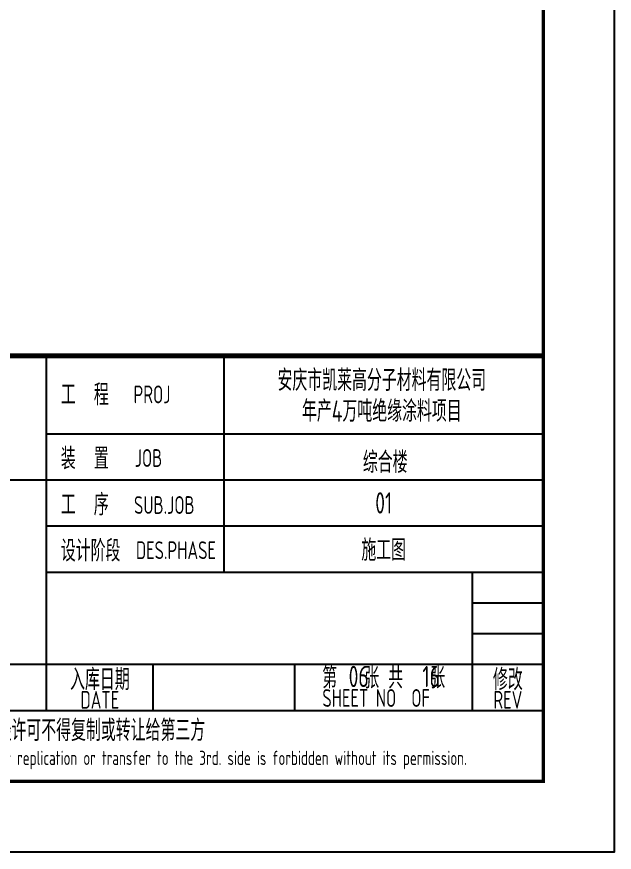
# Model space of a CAD drawing. Extents: x 9731685 to 18866768, y -962146 to 194094.
# Drawn here: x 9828035 to 9836457, y -152706 to -140928 of the extents above; entities that cross this region are included whole.
import ezdxf
from ezdxf.enums import TextEntityAlignment as Align

# ---------------------------------------------------------------- set-up
doc = ezdxf.new("R2010")
doc.units = 0
doc.header["$LTSCALE"] = 1000
doc.layers.get('0').update_dxf_attribs({"linetype": 'CONTINUOUS'})
doc.layers.add('BORDER', color=7, linetype='CONTINUOUS')
doc.styles.add('TSSD_Rein', font='Tssdeng.shx', dxfattribs={"width": 0.7, "bigfont": 'hztxt.shx'})

msp = doc.modelspace()

# ---------------------------------------------------------------- linework, layer by layer
for p, q in [((9828456.8, -150706.3), (9828456.8, -145706.3)), ((9830956.8, -148756.3), (9830956.8, -145706.3)), ((9835456.8, -151706.3), (9835456.8, -145706.3)), ((9828456.8, -146806.3), (9835456.8, -146806.3)), ((9817456.8, -147456.3), (9828456.8, -147456.3)), ((9828456.8, -147456.3), (9835456.8, -147456.3)), ((9828456.8, -148106.3), (9835456.8, -148106.3)), ((9828456.8, -148756.3), (9835456.8, -148756.3)), ((9834456.8, -150706.3), (9834456.8, -148756.3)), ((9834456.8, -149189.6), (9835456.8, -149189.6)), ((9834456.8, -149622.9), (9835456.8, -149622.9)), ((9822956.8, -150056.3), (9835456.8, -150056.3)), ((9829956.8, -150706.3), (9829956.8, -150056.3)), ((9831956.8, -150706.3), (9831956.8, -150056.3)), ((9817456.8, -150706.3), (9835456.8, -150706.3)), ((9817456.8, -151705.6), (9835456.8, -151705.6))]:
    msp.add_line(p, q)
msp.add_lwpolyline([(9835456.8, -145706.3, 70, 70, 0), (9817456.8, -145706.3, 70, 70, 0), (9817456.8, -151706.3, 0, 0, 0)], format="xyseb")
msp.add_lwpolyline([(9835456.8, -145706.3, 70, 70, 0), (9817456.8, -145706.3, 70, 70, 0), (9817456.8, -151706.3, 0, 0, 0)], format="xyseb")
at = {"const_width": 70}
msp.add_lwpolyline([(9835456.8, -145706.3), (9817456.8, -145706.3)], dxfattribs=at)
at = {"layer": 'BORDER'}
msp.add_lwpolyline([(9777056.8, -152706.3), (9777056.8, -110706.3), (9836456.8, -110706.3), (9836456.8, -152706.3)], close=True, dxfattribs=at)
at = {"layer": 'BORDER', "const_width": 50}
msp.add_lwpolyline([(9779556.8, -151706.3), (9779556.8, -111706.3), (9835456.8, -111706.3), (9835456.8, -151706.3)], close=True, dxfattribs=at)

# ---------------------------------------------------------------- texts
at = {"style": 'TSSD_Rein', "width": 0.7}
for s, height, p in [('安庆市凯莱高分子材料有限公司', 300, (9833180.5, -146036.1)), ('年产4万吨绝缘涂料项目', 300, (9833180.5, -146471.1)), ('综合楼', 300, (9833228.3, -147192.3)), ('01', 300, (9833206.8, -147781.3)), ('施工图', 300, (9833206.8, -148431.3)), ('入库日期', 300, (9829206.8, -150256.3)), ('第   张 共   张', 300, (9833206.8, -150231.3)), ('修改', 300, (9834956.8, -150256.3)), ('SHEET NO  OF  ', 250, (9833206.8, -150531.3)), ('DATE', 250, (9829206.8, -150556.3)), ('REV', 250, (9834956.8, -150556.3)), ('本文件专有权属安徽华东化工医药工程有限责任公司所有,未经许可不得复制或转让给第三方', 300, (9826456.8, -151006.3)), ('The proprietary right of this document belongs to Anhui Huadong Chemical And Medical Engineering  Co.,Ltd.  and any replication or transfer to the 3rd. side is forbidden without its permission. ', 200, (9826203.2, -151405.6))]:
    msp.add_text(s, height=height, dxfattribs=at).set_placement(p, align=Align.MIDDLE)
for s, height, p in [('工  程 ', 300, (9828656.8, -146406.3)), ('PROJ', 250, (9829681.2, -146376.9)), ('装  置 ', 300, (9828656.8, -147306.3)), ('JOB', 250, (9829699.2, -147273.5)), ('工  序 ', 300, (9828656.8, -147956.3)), ('SUB.JOB', 250, (9829687.6, -147936.2)), ('设计阶段', 300, (9828656.8, -148606.3)), ('DES.PHASE', 250, (9829714.9, -148573))]:
    msp.add_text(s, height=height, dxfattribs=at).set_placement(p)
at = {"color": 6, "style": 'TSSD_Rein', "width": 0.7}
for s, p in [('06', (9832854.3, -150227.8)), ('16', (9833875.5, -150227.8))]:
    msp.add_text(s, height=300, dxfattribs=at).set_placement(p, align=Align.MIDDLE)

doc.saveas('drawing.dxf')
